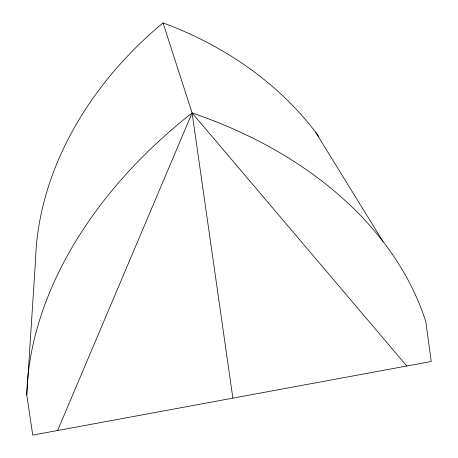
<?xml version="1.0" encoding="UTF-8"?>
<svg xmlns="http://www.w3.org/2000/svg" width="458" height="458" viewBox="0 0 458 458"><rect width="100%" height="100%" fill="white"/><g stroke="black" fill="none" stroke-linecap="round" stroke-linejoin="round"><path stroke-width="0.69" d="M163.048 22.9L192.097 112.96A430.297 309.871 -0.6 0 1 425.82 321.653L431.241 361.494L32.764 435.1L26.759 395.014L35.547 259.818A341.565 269.791 -27.6 0 1 163.048 22.9A341.874 275.498 2.1 0 1 318.648 136.335M57.628 430.509L192.097 112.96L406.778 366.011M315.533 132.139L382.968 241.458M232.859 398.139L192.097 112.96A429.501 301.931 -24.7 0 0 26.759 395.014"/></g></svg>
